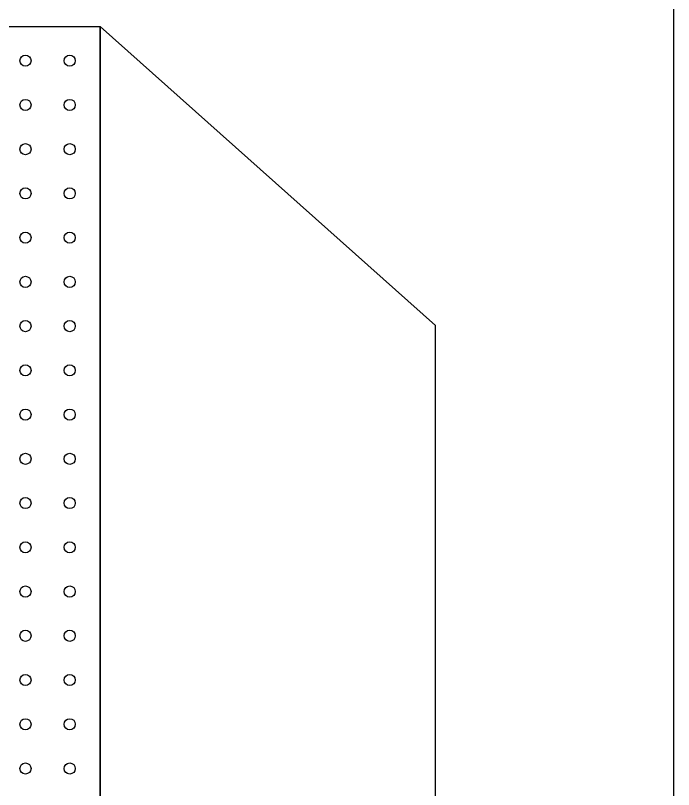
# Model space of a CAD drawing. Header units: inches. Extents: x -89 to 2397, y -1685 to 216.
# Drawn here: x 27.63 to 65.39, y 123.56 to 168 of the extents above; entities that cross this region are included whole.
import ezdxf

# ---------------------------------------------------------------- set-up
doc = ezdxf.new("R2010")
doc.units = ezdxf.units.IN
doc.header["$MEASUREMENT"] = 0
doc.layers.add('PCB', color=4, linetype='Continuous')

msp = doc.modelspace()

# ---------------------------------------------------------------- linework, layer by layer
for p, q in [((65.393, 185.344), (65.393, 16.244)), ((32.493, 84.568), (32.493, 167.368)), ((32.493, 167.368), (51.743, 150.203)), ((51.743, 101.733), (51.743, 150.203))]:
    msp.add_line(p, q)
at = {"layer": 'PCB'}
for p, q in [((16.3, 167.368), (32.493, 167.368)), ((32.493, 167.368), (32.493, 84.568))]:
    msp.add_line(p, q, dxfattribs=at)
for centre in [(28.203, 165.406), (30.743, 165.406), (28.203, 162.866), (30.743, 162.866), (28.203, 160.326), (30.743, 160.326), (28.203, 157.786), (30.743, 157.786), (28.203, 155.246), (30.743, 155.246), (28.203, 152.706), (30.743, 152.706), (28.203, 150.166), (30.743, 150.166), (28.203, 147.626), (30.743, 147.626), (28.203, 145.086), (30.743, 145.086), (28.203, 142.546), (30.743, 142.546), (28.203, 140.006), (30.743, 140.006), (28.203, 137.466), (30.743, 137.466), (28.203, 134.926), (30.743, 134.926), (28.203, 132.386), (30.743, 132.386), (28.203, 129.846), (30.743, 129.846), (28.203, 127.306), (30.743, 127.306), (28.203, 124.766), (30.743, 124.766)]:
    msp.add_circle(centre, 0.32, dxfattribs=at)

doc.saveas('drawing.dxf')
